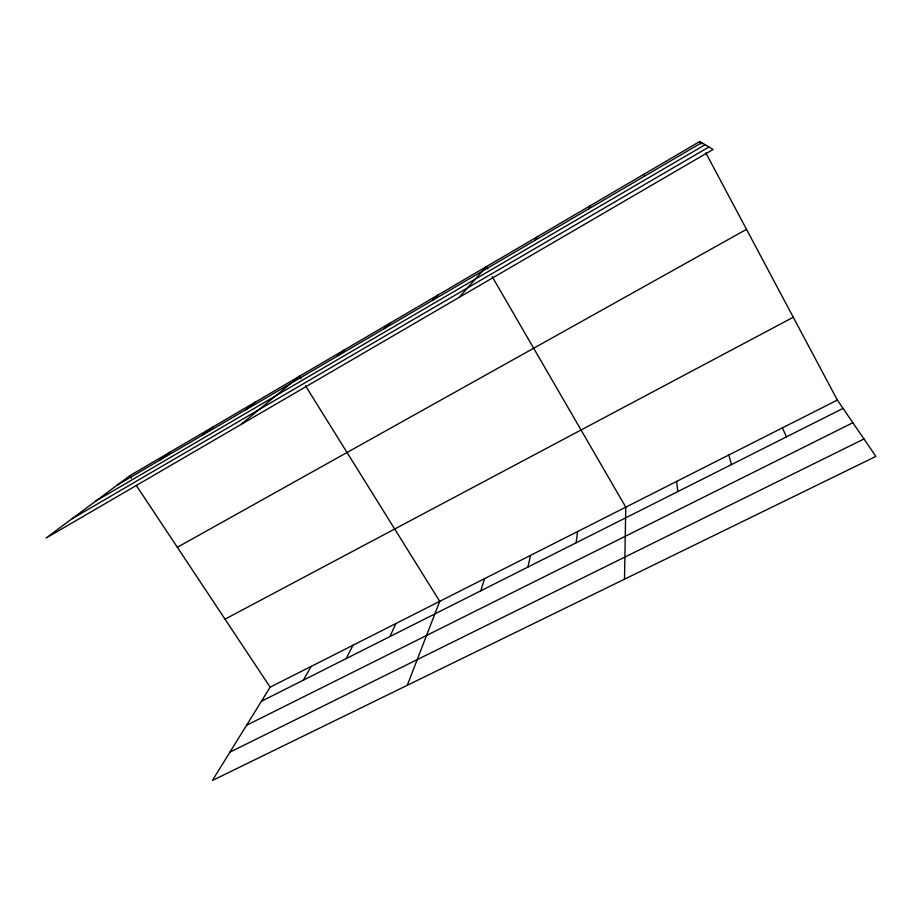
<?xml version="1.0" encoding="UTF-8"?>
<svg xmlns="http://www.w3.org/2000/svg" width="922" height="922" viewBox="0 0 922 922"><rect width="100%" height="100%" fill="white"/><g stroke="black" fill="none" stroke-linecap="round" stroke-linejoin="round"><path stroke-width="1.38" d="M624.505 579.2L625.773 507.169L492.152 276.6M576.146 542.781L577.587 531.556M527.903 567.076L530.542 555.367M480.823 590.783L484.603 578.624M407.293 685.288L439.725 601.34L305.505 385.811M589.008 208.706L590.218 205.744M389.983 636.526L395.884 623.537M346.142 658.608L353.022 645.227M303.303 680.182L311.129 666.445M837.337 400.067L270.158 687.178L212.371 780.496L875.9 456.402L837.337 400.067L705.826 152.879M534.944 240.377L537.607 236.597M459.064 297.449L486.378 266.642L487.819 269.132M432.602 300.33L437.915 295.063M384.128 328.728L390.64 322.781M336.876 356.411L344.528 349.818M240.884 424.558L299.523 376.211L301.021 378.608M245.817 409.76L255.59 401.98M201.93 435.472L212.682 427.14M159.103 460.562L170.789 451.711M129.841 475.717L46.1 538.033L713.063 149.468L699.763 141.504L129.841 475.717L131.431 478.115M117.278 485.064L701.711 142.668M95.773 501.061L705.088 144.696M71.662 519.005L708.926 146.99M177.335 547.288L746.509 229.359M225.026 619.158L793.266 317.237M261.433 701.262L843.031 408.388M246.566 725.28L852.85 422.737M229.935 752.133L863.972 438.976M136.214 485.318L270.158 687.178M699.763 141.504L701.112 144.028M782.386 427.889L786.489 436.867M728.841 454.995L731.446 464.584M644.248 174.062L644.57 176.148M676.656 481.411L677.82 491.587"/></g></svg>
